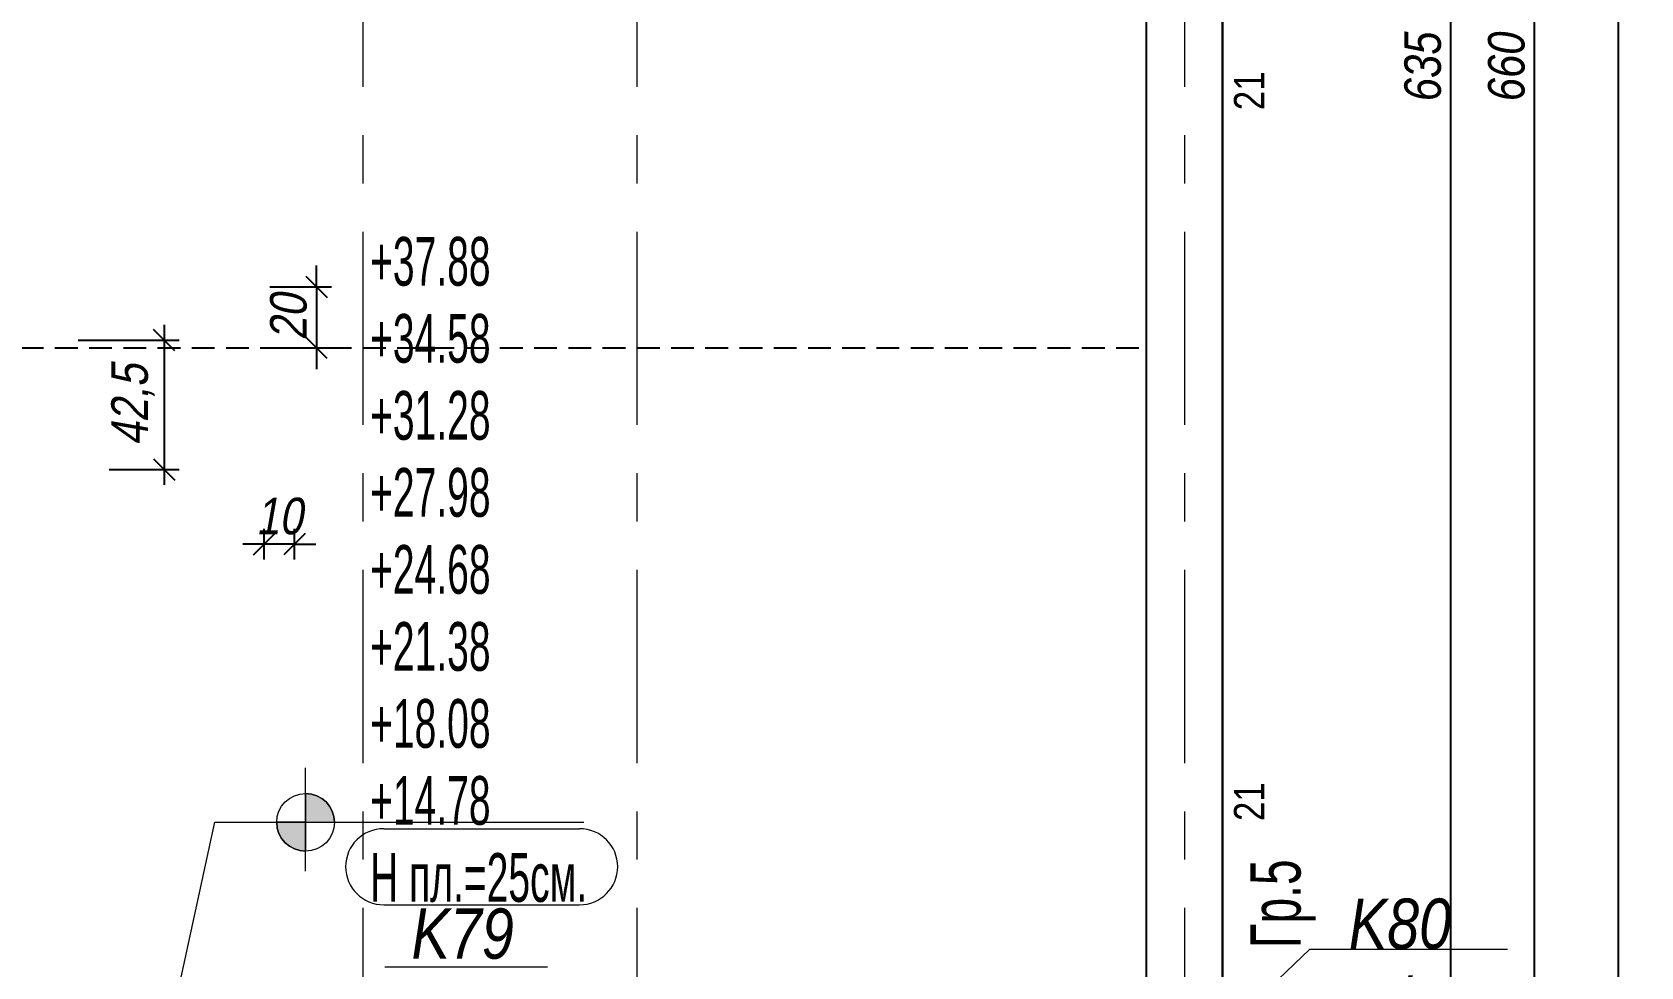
# Model space of a CAD drawing. Header units: millimetres. Extents: x 15565 to 20040, y -491 to 2778.
# Drawn here: x 18152 to 18680, y 433 to 740 of the extents above; entities that cross this region are included whole.
import ezdxf

# ---------------------------------------------------------------- set-up
doc = ezdxf.new("R2010")
doc.units = ezdxf.units.MM
doc.header["$PDMODE"] = 35
doc.linetypes.add('Grid Line', pattern=[111.125, 63.5, -15.875, 15.875, -15.875])
doc.linetypes.add('HIDDEN', pattern=[0.375, 0.25, -0.125])
doc.layers.get('Defpoints').update_dxf_attribs({"color": 6})
for name, color, linetype, lineweight in [('A-ANNO-DIMS', 41, 'Continuous', 9), ('A-FLOR', 132, 'Continuous', 25), ('A-FLOR-IDEN', 11, 'Continuous', 9), ('A-WALL-IDEN', 52, 'Continuous', 9), ('C- оси', 1, 'Continuous', 9), ('S-COLS-IDEN', 50, 'Continuous', 9), ('гредиConcrete', 4, 'Continuous', 25)]:
    doc.layers.add(name, color=color, linetype=linetype, lineweight=lineweight)
doc.layers.add('GA_X', color=41, linetype='Continuous')
doc.layers.add('GA_Y', color=41, linetype='Continuous')
doc.styles.add('Arial Narrow_2', font='ARIALN.TTF', dxfattribs={"width": 0.8, "height": 16.5})
doc.styles.add('Arial Narrow_4', font='ARIALN.TTF', dxfattribs={"width": 0.7, "height": 16})
doc.styles.add('Arial Narrow_I', font='ARIALNI.TTF', dxfattribs={"height": 12})
doc.styles.add('Arial Narrow_I_1', font='ARIALNI.TTF', dxfattribs={"height": 16.5})
doc.styles.add('arn', font='ARIALN.TTF')
doc.styles.add('text', font='ARIALN.TTF', dxfattribs={"oblique": 10})
doc.dimstyles.new('arm', dxfattribs={"dimtxt": 10, "dimasz": 7, "dimexe": 5, "dimexo": 5, "dimgap": 3, "dimtad": 1, "dimdec": 1, "dimrnd": 0.5, "dimzin": 9, "dimtxsty": 'arn', "dimblk": 'OBLIQUE', "dimcen": -2.5, "dimdle": 5, "dimse1": 1, "dimse2": 1, "dimsd1": 1, "dimsd2": 1, "dimclrd": 256, "dimclre": 256, "dimclrt": 21, "dimadec": 0, "dimazin": 0, "dimtfac": 1, "dimtdec": 1, "dimtix": 1, "dimtmove": 2, "dimatfit": 3, "dimldrblk": 'DOT', "dimfxl": 1, "dimlwd": -1, "dimlwe": -1, "dimarcsym": 0})
doc.dimstyles.new('S&P', dxfattribs={"dimtxt": 12, "dimasz": 7, "dimexe": 5, "dimexo": 5, "dimgap": 3, "dimtad": 1, "dimdec": 1, "dimrnd": 0.5, "dimzin": 9, "dimtxsty": 'text', "dimblk": 'OBLIQUE', "dimcen": -2.5, "dimdle": 5, "dimclrd": 256, "dimclre": 256, "dimclrt": 21, "dimadec": 0, "dimazin": 0, "dimtfac": 1, "dimtdec": 1, "dimtix": 1, "dimtmove": 2, "dimatfit": 3, "dimldrblk": 'DOT', "dimfxl": 1, "dimlwd": -1, "dimlwe": -1, "dimarcsym": 0})
doc.dimstyles.new('Външни_дименсии_0_5_3', dxfattribs={"dimscale": 30.48, "dimtxt": 12.281172, "dimasz": 0.295276, "dimexe": 0.246063, "dimexo": 0.246063, "dimgap": 0.098425, "dimtad": 1, "dimdec": 1, "dimrnd": 0.5, "dimdsep": 46, "dimtxsty": 'Arial Narrow_I', "dimblk1": 'OBLIQUE', "dimblk2": 'OBLIQUE', "dimsah": 1, "dimcen": 0.09, "dimdle": 0.246063, "dimazin": 0, "dimtfac": 1, "dimtdec": 4, "dimtix": 1, "dimtmove": 0, "dimatfit": 3, "dimfxl": 1, "dimtvp": 1, "dimtolj": 1, "dimtzin": 0, "dimarcsym": 0})

# ---------------------------------------------------------------- blocks, each defined once
blk = doc.blocks.new('*D17')
at = {"layer": 'Defpoints', "color": 0, "transparency": 16777216}
for p in [(18540.46, 497.46), (18540.46, 476.46), (18559.72, 476.46)]:
    blk.add_point(p, dxfattribs=at)
at = {"layer": 'GA_X', "color": 21, "transparency": 16777216, "insert": (18551.7, 486.96), "char_height": 10, "attachment_point": 5, "rotation": 90, "style": 'arn'}
blk.add_mtext('21', dxfattribs=at)
blk = doc.blocks.new('_Dot')
at = {"color": 0, "linetype": 'ByBlock', "lineweight": -2}
blk.add_line((-0.5, 0), (-1, 0), dxfattribs=at)
at = {"color": 0, "linetype": 'ByBlock', "const_width": 0.5}
blk.add_lwpolyline([(-0.25, 0, 1), (0.25, 0, 1)], format="xyb", close=True, dxfattribs=at)
blk = doc.blocks.new('_Oblique')
at = {"color": 0, "linetype": 'ByBlock', "lineweight": -2}
blk.add_line((-0.5, -0.5), (0.5, 0.5), dxfattribs=at)
blk = doc.blocks.new('*D57')
at = {"layer": 'Defpoints', "color": 0, "transparency": 16777216}
for p in [(18224.83, 656.16), (18224.83, 636.16), (18245.16, 636.16)]:
    blk.add_point(p, dxfattribs=at)
at = {"layer": 'GA_X', "transparency": 16777216}
for p, q in [((18245.16, 656.16), (18245.16, 663.16)), ((18229.83, 656.16), (18250.16, 656.16)), ((18245.16, 656.16), (18245.16, 636.16)), ((18229.83, 636.16), (18250.16, 636.16)), ((18245.16, 636.16), (18245.16, 629.16))]:
    blk.add_line(p, q, dxfattribs=at)
at = {"layer": 'GA_X', "transparency": 16777216, "xscale": 7, "yscale": 7, "zscale": 7}
for p, rotation in [((18245.16, 656.16), 270), ((18245.16, 636.16), 90)]:
    blk.add_blockref('_Oblique', p, dxfattribs=dict(at, rotation=rotation))
at = {"layer": 'GA_X', "color": 21, "transparency": 16777216, "insert": (18236.03, 646.16), "char_height": 12, "attachment_point": 5, "rotation": 90, "style": 'text'}
blk.add_mtext('20', dxfattribs=at)
blk = doc.blocks.new('*D65')
at = {"layer": 'Defpoints', "color": 0, "transparency": 16777216}
for p in [(18540.46, 731.12), (18540.46, 710.12), (18559.72, 710.12)]:
    blk.add_point(p, dxfattribs=at)
at = {"layer": 'GA_X', "color": 21, "transparency": 16777216, "insert": (18551.7, 720.62), "char_height": 10, "attachment_point": 5, "rotation": 90, "style": 'arn'}
blk.add_mtext('21', dxfattribs=at)
blk = doc.blocks.new('*D129')
at = {"layer": 'Defpoints', "color": 0, "transparency": 16777216}
for p in [(18227.96, 571.64), (18227.96, 561.6), (18237.96, 561.6)]:
    blk.add_point(p, dxfattribs=at)
at = {"layer": 'GA_Y', "transparency": 16777216}
for p, q in [((18227.96, 566.6), (18227.96, 576.64)), ((18237.96, 566.6), (18237.96, 576.64)), ((18227.96, 571.64), (18220.96, 571.64)), ((18237.96, 571.64), (18227.96, 571.64)), ((18237.96, 571.64), (18244.96, 571.64))]:
    blk.add_line(p, q, dxfattribs=at)
at = {"layer": 'GA_Y', "transparency": 16777216, "xscale": 7, "yscale": 7, "zscale": 7}
blk.add_blockref('_Oblique', (18227.96, 571.64), dxfattribs=at)
at = {"layer": 'GA_Y', "transparency": 16777216, "xscale": 7, "yscale": 7, "zscale": 7, "rotation": 180}
blk.add_blockref('_Oblique', (18237.96, 571.64), dxfattribs=at)
at = {"layer": 'GA_Y', "color": 21, "transparency": 16777216, "insert": (18232.96, 580.77), "char_height": 12, "attachment_point": 5, "style": 'text'}
blk.add_mtext('10', dxfattribs=at)
blk = doc.blocks.new('*D190')
at = {"layer": 'Defpoints', "color": 0, "transparency": 16777216}
for p in [(18161.89, 638.66), (18172.04, 596.16), (18195.09, 596.16)]:
    blk.add_point(p, dxfattribs=at)
at = {"layer": 'GA_Y', "transparency": 16777216}
for p, q in [((18195.09, 643.66), (18195.09, 591.16)), ((18166.89, 638.66), (18200.09, 638.66)), ((18177.04, 596.16), (18200.09, 596.16))]:
    blk.add_line(p, q, dxfattribs=at)
at = {"layer": 'GA_Y', "transparency": 16777216, "xscale": 7, "yscale": 7, "zscale": 7}
for p, rotation in [((18195.09, 638.66), 90), ((18195.09, 596.16), 270)]:
    blk.add_blockref('_Oblique', p, dxfattribs=dict(at, rotation=rotation))
at = {"layer": 'GA_Y', "color": 21, "transparency": 16777216, "insert": (18184.88, 617.41), "char_height": 12, "attachment_point": 5, "rotation": 90, "style": 'text'}
blk.add_mtext('42,5', dxfattribs=at)
blk = doc.blocks.new('Таг колона - Таг колона-2887543-КОФРАЖЕН ПЛАН НА КОТА _14_88 - L5')
at = {"layer": 'S-COLS-IDEN'}
blk.add_line((-0.613, 0), (0.687, 0), dxfattribs=at)
blk = doc.blocks.new('Таг НК_колона - Таг НК_колона-2895541-КОФРАЖЕН ПЛАН НА КОТА _14_88 - L5')
at = {"layer": 'S-COLS-IDEN'}
blk.add_line((-0.443, 0.479), (0.626, 0.479), dxfattribs=at)
blk = doc.blocks.new('Таг плоча_uv_com - Таг плоча_uv_com-3899662-КОФРАЖЕН ПЛАН НА КОТА _14_88 - L5')
at = {"layer": 'A-FLOR-IDEN'}
h = blk.add_hatch(color=256, dxfattribs=at)
edge = h.paths.add_edge_path()
edge.add_line((0.19, 0), (0, 0))
edge.add_line((0, 0), (0, 0.19))
edge.add_arc((0, 0), 0.19, 0, 90, ccw=False)
h = blk.add_hatch(color=256, dxfattribs=at)
edge = h.paths.add_edge_path()
edge.add_line((-0.19, 0), (0, 0))
edge.add_line((0, 0), (0, -0.19))
edge.add_arc((0, 0), 0.19, 180, 270, ccw=False)
for p, q in [((0, -0.322), (0, 0.358)), ((0, 0.19), (0, -0.19)), ((0, 0.19), (0, 0)), ((-0.375, 0), (1.829, 0)), ((-0.19, 0), (0.19, 0)), ((0, 0), (-0.19, 0)), ((0, -0.19), (0, 0)), ((0, 0), (0.19, 0)), ((0.513, -0.042), (1.801, -0.042)), ((0.513, -0.542), (1.801, -0.542))]:
    blk.add_line(p, q, dxfattribs=at)
blk.add_circle((0, 0), 0.19, dxfattribs=at)
for centre, radius, start, end in [((0, 0), 0.19, 360, 90), ((0, 0), 0.19, 180, 270), ((0.513, -0.292), 0.25, 90, 270), ((1.801, -0.292), 0.25, 270, 90)]:
    blk.add_arc(centre, radius, start, end, dxfattribs=at)
blk = doc.blocks.new('*D371')
at = {"layer": 'A-ANNO-DIMS', "color": 0, "lineweight": -2, "transparency": 16777216}
for p, q in [((18617.89, 1053.66), (18617.89, 403.66)), ((18550.46, 1046.16), (18625.39, 1046.16)), ((18550.46, 411.16), (18625.39, 411.16))]:
    blk.add_line(p, q, dxfattribs=at)
at = {"layer": 'Defpoints', "color": 0, "transparency": 16777216}
for p in [(18542.96, 1046.16), (18542.96, 411.16), (18617.89, 411.16)]:
    blk.add_point(p, dxfattribs=at)
at = {"layer": 'A-ANNO-DIMS', "color": 0, "lineweight": -2, "transparency": 16777216, "xscale": 9, "yscale": 9, "zscale": 9}
for p, rotation in [((18617.89, 1046.16), 90), ((18617.89, 411.16), 270)]:
    blk.add_blockref('_Oblique', p, dxfattribs=dict(at, rotation=rotation))
at = {"layer": 'A-ANNO-DIMS', "color": 0, "transparency": 16777216, "insert": (18608.76, 728.66), "char_height": 12, "width": 27.3695, "attachment_point": 5, "rotation": 90, "style": 'Arial Narrow_I'}
blk.add_mtext('\\A1;635', dxfattribs=at)
blk = doc.blocks.new('*D380')
at = {"layer": 'A-ANNO-DIMS', "color": 0, "lineweight": -2, "transparency": 16777216}
for p, q in [((18645.39, 1066.16), (18645.39, 391.16)), ((18644.25, 1058.66), (18637.89, 1058.66)), ((18644.25, 398.66), (18637.89, 398.66))]:
    blk.add_line(p, q, dxfattribs=at)
at = {"layer": 'Defpoints', "color": 0, "transparency": 16777216}
for p in [(18651.75, 1058.66), (18645.39, 398.66), (18651.75, 398.66)]:
    blk.add_point(p, dxfattribs=at)
at = {"layer": 'A-ANNO-DIMS', "color": 0, "lineweight": -2, "transparency": 16777216, "xscale": 9, "yscale": 9, "zscale": 9}
for p, rotation in [((18645.39, 1058.66), 90), ((18645.39, 398.66), 270)]:
    blk.add_blockref('_Oblique', p, dxfattribs=dict(at, rotation=rotation))
at = {"layer": 'A-ANNO-DIMS', "color": 0, "transparency": 16777216, "insert": (18636.26, 728.66), "char_height": 12, "width": 27.3695, "attachment_point": 5, "rotation": 90, "style": 'Arial Narrow_I'}
blk.add_mtext('\\A1;660', dxfattribs=at)
blk = doc.blocks.new('*D383')
at = {"layer": 'A-ANNO-DIMS', "color": 0, "lineweight": -2, "transparency": 16777216}
for p, q in [((18672.89, 2173.66), (18672.89, 198.66)), ((18280.46, 2166.16), (18680.39, 2166.16)), ((18370.46, 206.16), (18680.39, 206.16))]:
    blk.add_line(p, q, dxfattribs=at)
at = {"layer": 'Defpoints', "color": 0, "transparency": 16777216}
for p in [(18272.96, 2166.16), (18362.96, 206.16), (18672.89, 206.16)]:
    blk.add_point(p, dxfattribs=at)
at = {"layer": 'A-ANNO-DIMS', "color": 0, "lineweight": -2, "transparency": 16777216, "xscale": 9, "yscale": 9, "zscale": 9}
for p, rotation in [((18672.89, 2166.16), 90), ((18672.89, 206.16), 270)]:
    blk.add_blockref('_Oblique', p, dxfattribs=dict(at, rotation=rotation))
at = {"layer": 'A-ANNO-DIMS', "color": 0, "transparency": 16777216, "insert": (18663.76, 1186.16), "char_height": 12, "width": 36.4926, "attachment_point": 5, "rotation": 90, "style": 'Arial Narrow_I'}
blk.add_mtext('\\A1;1960', dxfattribs=at)

msp = doc.modelspace()

# ---------------------------------------------------------------- linework, layer by layer
at = {"layer": 'A-FLOR'}
msp.add_lwpolyline([(18362.96, 206.16), (18362.96, 386.16), (18542.96, 386.16), (18542.96, 1806.16), (18272.96, 1806.16), (18272.96, 2166.16), (17587.98, 2166.16), (17587.98, 2016.16), (16857.96, 2016.16), (16857.96, 2166.16), (16172.96, 2166.16), (16172.96, 1806.16), (15902.96, 1806.16), (15902.96, 386.16), (16082.96, 386.16), (16082.96, 206.16), (18362.96, 206.16)], close=True, dxfattribs=at)
at = {"layer": 'A-FLOR-IDEN'}
for p, q in [((18183.38, 349.73), (18211.77, 480.18)), ((18211.77, 480.18), (18222.86, 480.18))]:
    msp.add_line(p, q, dxfattribs=at)
at = {"layer": 'C- оси', "linetype": 'Grid Line'}
for p, q in [((18260.46, 2341.16), (18260.46, 31.16)), ((18350.46, 2341.16), (18350.46, 31.16)), ((18530.46, 2341.16), (18530.46, 31.16))]:
    msp.add_line(p, q, dxfattribs=at)
at = {"layer": 'Defpoints', "color": 252, "linetype": 'HIDDEN', "ltscale": 30}
msp.add_lwpolyline([(17832.96, 231.16), (17832.96, 636.16), (18517.96, 636.16)], dxfattribs=at)
at = {"layer": 'S-COLS-IDEN'}
msp.add_line((18542.96, 411.16), (18571.59, 438.45), dxfattribs=at)
at = {"layer": 'гредиConcrete'}
msp.add_lwpolyline([(18542.96, 411.16), (18517.96, 411.16), (18517.96, 1046.16), (18542.96, 1046.16)], close=True, dxfattribs=at)

# ---------------------------------------------------------------- block references
at = {"layer": 'A-FLOR-IDEN', "xscale": 49.99999999999998, "yscale": 49.99999999999998, "zscale": 49.99999999999998}
msp.add_blockref('Таг плоча_uv_com - Таг плоча_uv_com-3899662-КОФРАЖЕН ПЛАН НА КОТА _14_88 - L5', (18241.61, 480.18), dxfattribs=at)
at = {"layer": 'S-COLS-IDEN', "xscale": 49.99999999999998, "yscale": 49.99999999999998, "zscale": 49.99999999999998}
for name, p in [('Таг колона - Таг колона-2887543-КОФРАЖЕН ПЛАН НА КОТА _14_88 - L5', (18602.24, 438.45)), ('Таг НК_колона - Таг НК_колона-2895541-КОФРАЖЕН ПЛАН НА КОТА _14_88 - L5', (18289.77, 408.74))]:
    msp.add_blockref(name, p, dxfattribs=at)

# ---------------------------------------------------------------- texts
at = {"layer": 'A-FLOR-IDEN', "insert": (18262.79, 563.2), "char_height": 16, "width": 71.085, "attachment_point": 4, "line_spacing_factor": 0.949189, "style": 'Arial Narrow_4'}
msp.add_mtext('\\pt44.45008,88.9,133.35008,177.8,222.25008,266.7,311.15008,355.6,400.05008,444.5,488.95008,533.4,577.85008,622.3,666.75008,711.2,755.65008,800.1,844.55008,889,933.45008,977.9,1022.35008,1066.8,1111.25008,1155.7,1200.15008,1244.6,1289.05008,1333.5,1377.94992,1422.4;+37.88\\P+34.58\\P+31.28\\P+27.98\\P+24.68\\P+21.38\\P+18.08\\P+14.78\\PH пл.=25см.', dxfattribs=at)
at = {"layer": 'A-WALL-IDEN', "insert": (18562.8, 453.43), "char_height": 16.5, "width": 120, "attachment_point": 5, "rotation": 90, "line_spacing_factor": 0.949189, "style": 'Arial Narrow_2'}
msp.add_mtext('\\pt50.80003,101.60007,152.39994,203.19997,254.00001,304.80004,355.60008,406.39995,457.19998,508.00002,558.80005,609.59992,660.39996,711.19999,762.00003,812.80006,863.59993,914.39997,965.2,1016.00004,1066.80008,1117.59995,1168.39998,1219.20002,1270.00005,1320.79992,1371.59996,1422.39999,1473.20003,1524.00006,1574.79993,1625.59997;Гр.5', dxfattribs=at)
at = {"layer": 'S-COLS-IDEN', "char_height": 16.5, "line_spacing_factor": 0.949189, "style": 'Arial Narrow_I_1'}
for s, insert, width, attachment_point in [('\\pxqc,t3.84848,7.69697,11.54545,15.39394,19.24242,23.09091,26.93939,30.78788,34.63636,38.48485,42.33333,46.18182,50.0303,53.87879,57.72727,61.57576,65.42424,69.27273,73.12121,76.9697,80.81818,84.66667,88.51515,92.36364,96.21212,100.06061,103.90909,107.75758,111.60606,115.45455,119.30303,123.15152;{K80\\P25/55}', (18601.25, 433.7), 46.65, 5), ('\\pxqc,t3.84848,7.69697,11.54545,15.39394,19.24242,23.09091,26.93939,30.78788,34.63636,38.48485,42.33333,46.18182,50.0303,53.87879,57.72727,61.57576,65.42424,69.27273,73.12121,76.9697,80.81818,84.66667,88.51515,92.36364,96.21212,100.06061,103.90909,107.75758,111.60606,115.45455,119.30303,123.15152;{K79}', (18293.21, 451.86), 33.4, 2)]:
    msp.add_mtext(s, dxfattribs=dict(at, insert=insert, width=width, attachment_point=attachment_point))

# ---------------------------------------------------------------- dimensions: what is measured, and where the dimension line sits
at = {"layer": 'A-ANNO-DIMS'}
for base, p1, p2, override, picture, middle in [((18672.89, 206.16), (18272.96, 2166.16), (18362.96, 206.16), {"dimpost": '<>', "dimfxl": 1962.065238}, '*D383', (18663.76, 1186.16)), ((18645.39, 398.66), (18651.75, 1058.66), (18651.75, 398.66), {"dimpost": '<>', "dimfxl": 660}, '*D380', (18636.26, 728.66)), ((18617.89, 411.16), (18542.96, 1046.16), (18542.96, 411.16), {"dimpost": '<>', "dimfxl": 635}, '*D371', (18608.76, 728.66))]:
    dim = msp.add_linear_dim(base=base, p1=p1, p2=p2, angle=90, dimstyle='Външни_дименсии_0_5_3', override=override, dxfattribs=at)
    dim.commit()
    dim.dimension.update_dxf_attribs({"geometry": picture, "text_midpoint": middle})
at = {"layer": 'GA_X'}
for base, p1, p2, picture, middle in [((18559.72, 710.12), (18540.46, 731.12), (18540.46, 710.12), '*D65', (18551.7, 720.62)), ((18559.72, 476.46), (18540.46, 497.46), (18540.46, 476.46), '*D17', (18551.7, 486.96))]:
    dim = msp.add_linear_dim(base=base, p1=p1, p2=p2, angle=90, dimstyle='arm', dxfattribs=at)
    dim.commit()
    dim.dimension.update_dxf_attribs({"geometry": picture, "text_midpoint": middle})
dim = msp.add_linear_dim(base=(18245.16, 636.16), p1=(18224.83, 656.16), p2=(18224.83, 636.16), angle=90, dimstyle='S&P', override={"dimarcsym": 2}, dxfattribs=at)
dim.commit()
dim.dimension.update_dxf_attribs({"geometry": '*D57', "text_midpoint": (18236.03, 646.16)})
at = {"layer": 'GA_Y'}
dim = msp.add_linear_dim(base=(18195.09, 596.16), p1=(18161.89, 638.66), p2=(18172.04, 596.16), angle=90, dimstyle='S&P', override={"dimarcsym": 2}, dxfattribs=at)
dim.commit()
dim.dimension.update_dxf_attribs({"geometry": '*D190', "text_midpoint": (18184.88, 617.41)})
dim = msp.add_linear_dim(base=(18227.96, 571.64), p1=(18237.96, 561.6), p2=(18227.96, 561.6), dimstyle='S&P', override={"dimarcsym": 2}, dxfattribs=at)
dim.commit()
dim.dimension.update_dxf_attribs({"geometry": '*D129', "text_midpoint": (18232.96, 580.77)})

doc.saveas('drawing.dxf')
